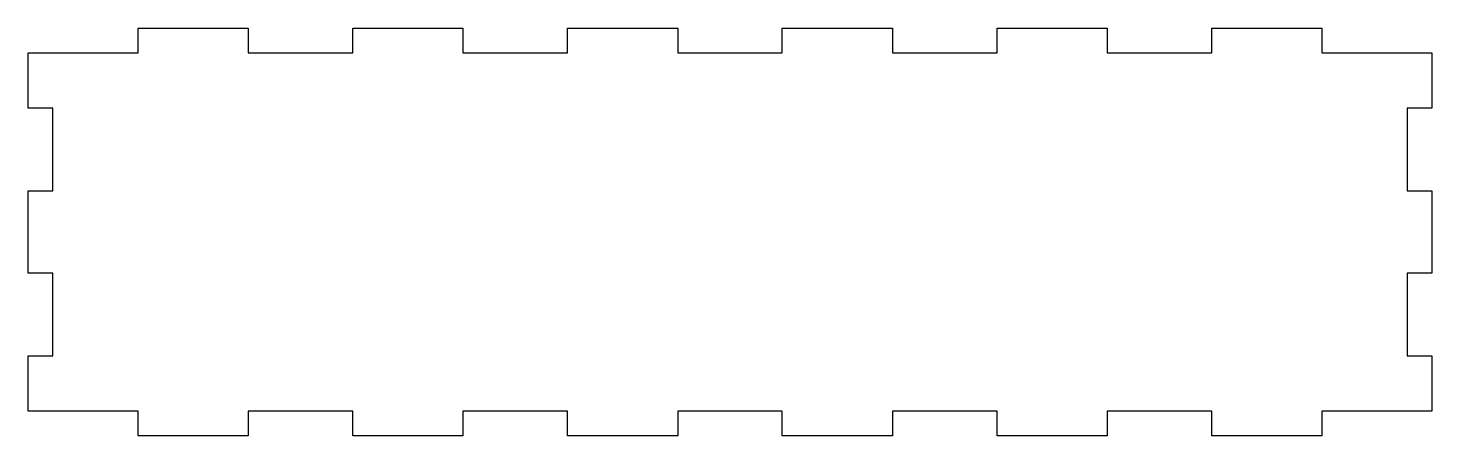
# Model space of a CAD drawing. Header units: millimetres. Extents: x 0 to 255, y -70 to 4.
import ezdxf

# ---------------------------------------------------------------- set-up
doc = ezdxf.new("R2010")
doc.units = ezdxf.units.MM
doc.layers.get('0').update_dxf_attribs({"linetype": 'CONTINUOUS'})

msp = doc.modelspace()

# ---------------------------------------------------------------- linework, layer by layer
msp.add_lwpolyline([(255, -40), (250.5, -40), (250.5, -55), (255, -55), (255, -65), (235, -65), (235, -69.5), (215, -69.5), (215, -65), (196, -65), (196, -69.5), (176, -69.5), (176, -65), (157, -65), (157, -69.5), (137, -69.5), (137, -65), (118, -65), (118, -69.5), (98, -69.5), (98, -65), (79, -65), (79, -69.5), (59, -69.5), (59, -65), (40, -65), (40, -69.5), (20, -69.5), (20, -65), (0, -65), (0, -55), (4.5, -55), (4.5, -40), (0, -40), (0, -25), (4.5, -25), (4.5, -10), (0, -10), (0, 0), (20, 0), (20, 4.5), (40, 4.5), (40, 0), (59, 0), (59, 4.5), (79, 4.5), (79, 0), (98, 0), (98, 4.5), (118, 4.5), (118, 0), (137, 0), (137, 4.5), (157, 4.5), (157, 0), (176, 0), (176, 4.5), (196, 4.5), (196, 0), (215, 0), (215, 4.5), (235, 4.5), (235, 0), (255, 0), (255, -10), (250.5, -10), (250.5, -25), (255, -25)], close=True)

doc.saveas('drawing.dxf')
